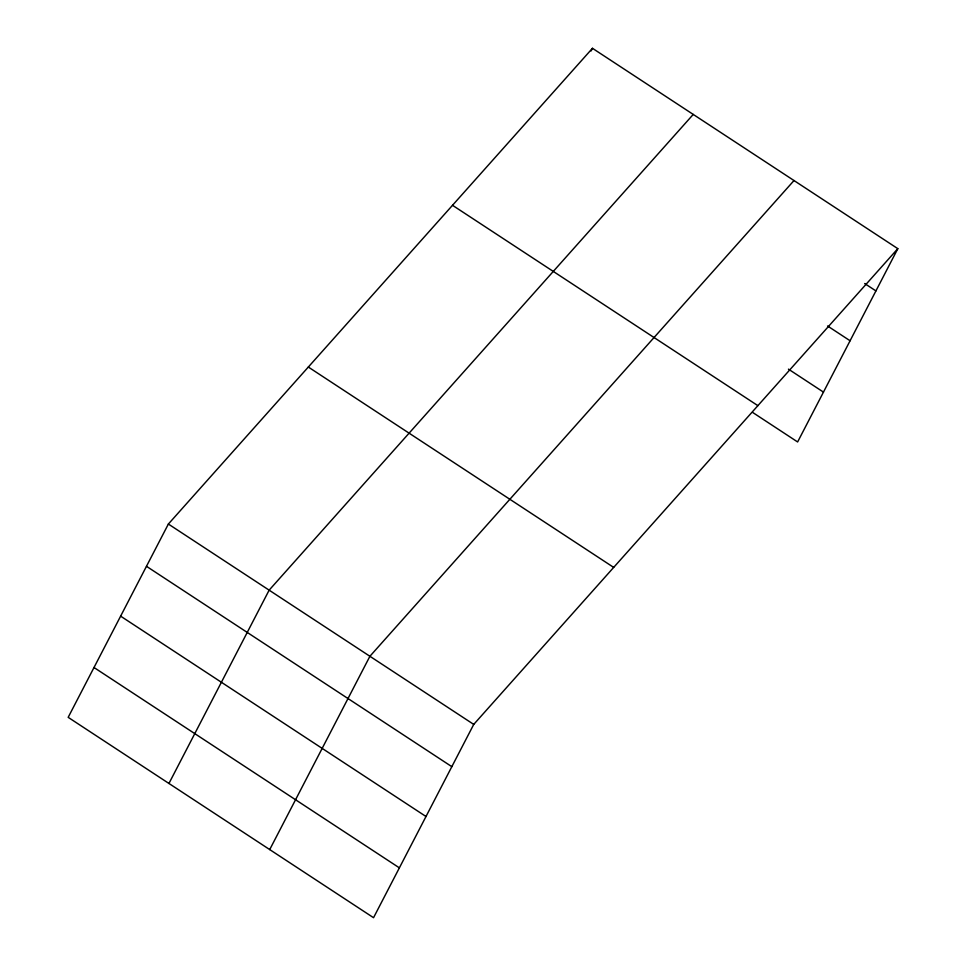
<?xml version="1.0" encoding="UTF-8"?>
<svg xmlns="http://www.w3.org/2000/svg" width="966" height="966" viewBox="0 0 966 966"><rect width="100%" height="100%" fill="white"/><g stroke="black" fill="none" stroke-linecap="round" stroke-linejoin="round"><path stroke-width="1.45" d="M168.374 524.043L68.175 717.34L373.54 917.7L473.738 724.403L897.825 248.66L592.46 48.3L168.374 524.043L473.738 724.403M168.941 783.462L269.14 590.166L693.238 114.423M591.095 50.944L592.46 48.3M269.719 849.585L369.906 656.276L794.004 180.533M897.825 248.66L797.626 441.957L752.599 412.41M864.667 283.533L875.92 290.911M827.572 325.989L850.08 340.757M788.437 369.133L823.467 392.111M452.511 205.299L757.875 405.648M308.323 367.044L613.688 567.404M146.47 566.305L451.834 766.666M120.629 616.151L425.994 816.499M94.004 667.506L399.369 867.854"/></g></svg>
